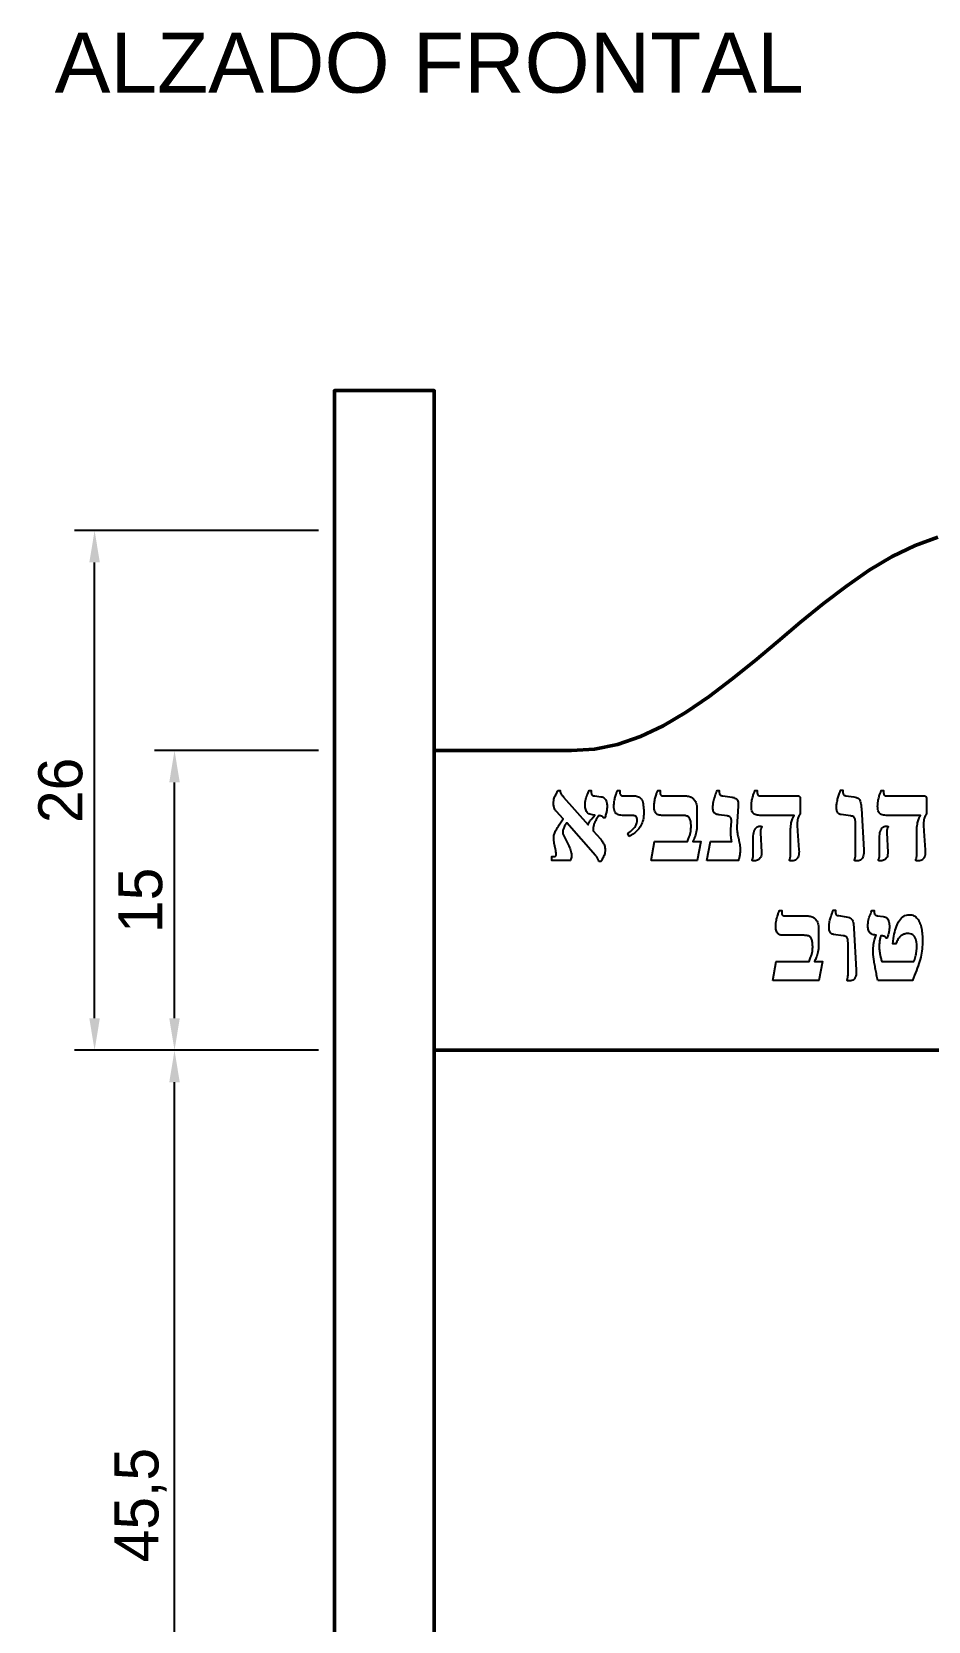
# Model space of a CAD drawing. Header units: centimetres. Extents: x -15 to 522, y -127 to 182.
# Drawn here: x -15.1 to 29.7, y 102.9 to 182.4 of the extents above; entities that cross this region are included whole.
import ezdxf
from ezdxf.enums import TextEntityAlignment as Align

# ---------------------------------------------------------------- set-up
doc = ezdxf.new("R2010")
doc.units = ezdxf.units.CM
doc.header["$LTSCALE"] = 10
doc.linetypes.add('DASHED2', pattern=[0.762, 0.635, -0.127])
for name, color, linetype, lineweight in [('CONTORNO', 7, 'CONTINUOUS', 50), ('COTAS', 4, 'CONTINUOUS', 18), ('LETRAS', 1, 'CONTINUOUS', 25), ('OCULTAS', 8, 'DASHED2', 18), ('TEXTO', 7, 'CONTINUOUS', 25)]:
    doc.layers.add(name, color=color, linetype=linetype, lineweight=lineweight)
doc.styles.add('ARIAL', font='arial.ttf')
doc.dimstyles.new('COTAS_CM', dxfattribs={"dimtxt": 2.2, "dimasz": 1.6, "dimexe": 1, "dimexo": 0.8, "dimgap": 0.6, "dimtad": 1, "dimdec": 1, "dimcen": 2.5, "dimazin": 3, "dimtfac": 1, "dimtmove": 0, "dimatfit": 3})

msp = doc.modelspace()

# ---------------------------------------------------------------- linework, layer by layer
at = {"layer": 'CONTORNO'}
for points in [[(5, 131.5), (5, 164.5), (0, 164.5), (0, 101)], [(30.208, 157.164), (29.062, 156.754), (27.917, 156.198), (26.771, 155.513), (25.625, 154.72), (24.479, 153.843), (23.333, 152.909), (22.188, 151.947), (21.042, 150.987), (19.896, 150.059), (18.75, 149.189), (17.604, 148.407), (16.458, 147.735), (15.312, 147.194), (14.167, 146.8), (13.021, 146.567), (11.875, 146.5), (10.729, 146.5), (9.583, 146.5), (8.438, 146.5), (7.292, 146.5), (6.146, 146.5), (5, 146.5)], [(60, 101), (60, 131.5), (5, 131.5), (5, 101)]]:
    msp.add_lwpolyline(points, dxfattribs=at)
at = {"layer": 'LETRAS'}
for points in [[(13.235, 140.936), (13.233, 140.952), (13.229, 140.97), (13.224, 140.989), (13.217, 141.01), (13.209, 141.032), (13.2, 141.056), (13.188, 141.081), (13.173, 141.109), (13.153, 141.139), (13.13, 141.17), (13.102, 141.204), (13.071, 141.24), (11.629, 142.87), (11.523, 142.706), (11.5, 142.665), (11.479, 142.625), (11.463, 142.584), (11.449, 142.544), (11.439, 142.505), (11.433, 142.466), (11.429, 142.427), (11.43, 142.39), (11.433, 142.354), (11.44, 142.32), (11.451, 142.287), (11.465, 142.255), (11.735, 141.721), (11.769, 141.647), (11.798, 141.576), (11.822, 141.509), (11.841, 141.445), (11.855, 141.385), (11.863, 141.328), (11.867, 141.274), (11.866, 141.219), (11.861, 141.164), (11.85, 141.109), (11.836, 141.055), (11.817, 141), (10.884, 141), (10.884, 141.193), (11.008, 141.193), (11.033, 141.196), (11.054, 141.202), (11.071, 141.213), (11.084, 141.229), (11.093, 141.248), (11.098, 141.273), (11.1, 141.302), (11.099, 141.339), (11.095, 141.383), (11.088, 141.434), (11.078, 141.492), (11.066, 141.557), (11.002, 141.862), (10.993, 141.917), (10.986, 141.97), (10.98, 142.021), (10.977, 142.069), (10.975, 142.115), (10.975, 142.158), (10.978, 142.2), (10.984, 142.244), (10.994, 142.288), (11.008, 142.332), (11.025, 142.378), (11.046, 142.425), (11.07, 142.473), (11.099, 142.526), (11.131, 142.583), (11.168, 142.643), (11.209, 142.708), (11.254, 142.776), (11.453, 143.075), (11.119, 143.451), (11.089, 143.484), (11.064, 143.518), (11.041, 143.553), (11.023, 143.589), (11.007, 143.625), (10.996, 143.662), (10.987, 143.698), (10.98, 143.735), (10.974, 143.77), (10.97, 143.805), (10.967, 143.839), (10.966, 143.873), (10.969, 143.934), (10.976, 143.995), (10.987, 144.054), (11.003, 144.111), (11.023, 144.167), (11.049, 144.222), (11.075, 144.274), (11.101, 144.324), (11.126, 144.372), (11.15, 144.417), (11.173, 144.46), (11.195, 144.5), (11.307, 144.5), (11.307, 144.459), (11.308, 144.43), (11.312, 144.403), (11.319, 144.377), (11.329, 144.352), (11.341, 144.329), (11.356, 144.307), (11.373, 144.285), (11.391, 144.262), (11.41, 144.239), (11.429, 144.215), (11.45, 144.191), (11.471, 144.166), (12.702, 142.771), (12.706, 142.79), (12.712, 142.81), (12.719, 142.831), (12.728, 142.851), (12.738, 142.872), (12.749, 142.894), (12.769, 142.927), (12.789, 142.959), (12.81, 142.99), (12.832, 143.021), (12.855, 143.052), (12.878, 143.081), (13.036, 143.263), (12.913, 143.281), (12.845, 143.293), (12.784, 143.312), (12.732, 143.336), (12.688, 143.367), (12.651, 143.403), (12.623, 143.445), (12.6, 143.491), (12.582, 143.539), (12.568, 143.59), (12.558, 143.643), (12.551, 143.698), (12.549, 143.755), (12.552, 143.838), (12.558, 143.918), (12.569, 143.995), (12.585, 144.069), (12.604, 144.141), (12.629, 144.21), (12.654, 144.274), (12.676, 144.332), (12.697, 144.383), (12.715, 144.429), (12.73, 144.468), (12.743, 144.5), (12.854, 144.5), (12.854, 144.412), (12.855, 144.386), (12.858, 144.361), (12.863, 144.339), (12.87, 144.318), (12.879, 144.3), (12.889, 144.283), (12.903, 144.268), (12.921, 144.256), (12.942, 144.245), (12.968, 144.236), (12.997, 144.229), (13.03, 144.224), (13.341, 144.183), (13.395, 144.172), (13.443, 144.155), (13.485, 144.131), (13.522, 144.101), (13.553, 144.065), (13.578, 144.022), (13.599, 143.975), (13.616, 143.924), (13.629, 143.87), (13.638, 143.814), (13.644, 143.754), (13.646, 143.691), (13.645, 143.644), (13.642, 143.597), (13.638, 143.549), (13.631, 143.501), (13.623, 143.452), (13.613, 143.404), (13.602, 143.355), (13.59, 143.307), (13.576, 143.26), (13.561, 143.213), (13.545, 143.168), (13.528, 143.122), (13.47, 143.122), (13.463, 143.137), (13.456, 143.151), (13.447, 143.163), (13.437, 143.174), (13.426, 143.184), (13.414, 143.193), (13.399, 143.2), (13.381, 143.208), (13.358, 143.215), (13.331, 143.221), (13.3, 143.228), (13.265, 143.234), (13.229, 143.24), (13.13, 143.087), (13.104, 143.043), (13.079, 143), (13.057, 142.958), (13.037, 142.918), (13.019, 142.879), (13.004, 142.841), (12.99, 142.804), (12.979, 142.768), (12.969, 142.732), (12.962, 142.698), (12.957, 142.663), (12.954, 142.63), (12.952, 142.606), (12.951, 142.582), (12.951, 142.558), (12.951, 142.533), (12.952, 142.508), (12.954, 142.483), (13.312, 142.079), (13.342, 142.043), (13.371, 142.005), (13.399, 141.965), (13.426, 141.924), (13.452, 141.88), (13.476, 141.835), (13.497, 141.788), (13.515, 141.739), (13.528, 141.687), (13.538, 141.632), (13.544, 141.575), (13.546, 141.516), (13.544, 141.458), (13.538, 141.402), (13.528, 141.348), (13.515, 141.296), (13.497, 141.245), (13.476, 141.196), (13.452, 141.149), (13.428, 141.104), (13.404, 141.059), (13.379, 141.017), (13.354, 140.975), (13.329, 140.936)], [(14.754, 142.196), (14.678, 142.348), (14.751, 142.399), (14.819, 142.451), (14.881, 142.503), (14.937, 142.556), (14.987, 142.609), (15.032, 142.662), (15.071, 142.716), (15.102, 142.771), (15.127, 142.825), (15.144, 142.881), (15.155, 142.937), (15.158, 142.993), (15.157, 143.036), (15.151, 143.075), (15.143, 143.11), (15.131, 143.141), (15.116, 143.167), (15.097, 143.19), (15.073, 143.209), (15.044, 143.224), (15.01, 143.236), (14.969, 143.244), (14.923, 143.25), (14.871, 143.251), (14.414, 143.251), (14.343, 143.254), (14.279, 143.262), (14.222, 143.276), (14.171, 143.296), (14.128, 143.32), (14.091, 143.351), (14.061, 143.389), (14.036, 143.435), (14.017, 143.49), (14.003, 143.554), (13.994, 143.627), (13.992, 143.709), (13.993, 143.772), (13.996, 143.834), (14.001, 143.895), (14.009, 143.953), (14.018, 144.011), (14.03, 144.066), (14.043, 144.12), (14.056, 144.17), (14.069, 144.219), (14.083, 144.264), (14.097, 144.307), (14.112, 144.348), (14.126, 144.384), (14.138, 144.417), (14.149, 144.444), (14.159, 144.467), (14.167, 144.486), (14.173, 144.5), (14.285, 144.5), (14.285, 144.394), (14.286, 144.372), (14.289, 144.35), (14.294, 144.329), (14.302, 144.31), (14.311, 144.291), (14.323, 144.274), (14.337, 144.259), (14.354, 144.247), (14.373, 144.237), (14.396, 144.23), (14.421, 144.226), (14.449, 144.224), (15, 144.224), (15.065, 144.222), (15.124, 144.214), (15.177, 144.202), (15.223, 144.184), (15.263, 144.161), (15.296, 144.134), (15.324, 144.104), (15.349, 144.077), (15.37, 144.052), (15.387, 144.029), (15.401, 144.009), (15.41, 143.99), (15.418, 143.973), (15.425, 143.952), (15.432, 143.929), (15.438, 143.903), (15.443, 143.873), (15.448, 143.84), (15.453, 143.806), (15.458, 143.77), (15.462, 143.733), (15.467, 143.696), (15.471, 143.657), (15.475, 143.618), (15.478, 143.578), (15.481, 143.54), (15.484, 143.503), (15.485, 143.467), (15.486, 143.432), (15.487, 143.398), (15.484, 143.299), (15.477, 143.205), (15.465, 143.116), (15.449, 143.032), (15.428, 142.953), (15.402, 142.879), (15.372, 142.81), (15.341, 142.745), (15.307, 142.685), (15.271, 142.629), (15.233, 142.577), (15.193, 142.53), (15.152, 142.487), (15.111, 142.446), (15.07, 142.409), (15.029, 142.375), (14.988, 142.344), (14.947, 142.316), (14.908, 142.291), (14.871, 142.268), (14.837, 142.247), (14.807, 142.228), (14.779, 142.211), (14.754, 142.196)], [(15.85, 141), (16.026, 141.944), (17.668, 141.944), (17.69, 141.995), (17.711, 142.044), (17.73, 142.09), (17.747, 142.134), (17.762, 142.175), (17.776, 142.214), (17.788, 142.251), (17.799, 142.288), (17.809, 142.324), (17.818, 142.361), (17.825, 142.397), (17.832, 142.433), (17.837, 142.47), (17.841, 142.509), (17.845, 142.55), (17.847, 142.592), (17.849, 142.637), (17.849, 142.683), (17.848, 142.756), (17.845, 142.823), (17.839, 142.885), (17.831, 142.941), (17.821, 142.99), (17.808, 143.034), (17.793, 143.073), (17.775, 143.108), (17.753, 143.138), (17.729, 143.165), (17.701, 143.187), (17.67, 143.204), (17.636, 143.219), (17.597, 143.23), (17.554, 143.24), (17.506, 143.246), (17.454, 143.25), (17.398, 143.251), (16.378, 143.251), (16.313, 143.254), (16.254, 143.264), (16.203, 143.28), (16.158, 143.302), (16.119, 143.331), (16.088, 143.366), (16.062, 143.406), (16.04, 143.453), (16.024, 143.504), (16.012, 143.561), (16.005, 143.623), (16.003, 143.691), (16.004, 143.757), (16.007, 143.821), (16.013, 143.883), (16.021, 143.944), (16.031, 144.003), (16.044, 144.06), (16.057, 144.116), (16.071, 144.168), (16.085, 144.217), (16.1, 144.264), (16.114, 144.307), (16.129, 144.348), (16.142, 144.384), (16.155, 144.417), (16.166, 144.444), (16.175, 144.467), (16.184, 144.486), (16.19, 144.5), (16.302, 144.5), (16.302, 144.371), (16.303, 144.347), (16.306, 144.325), (16.312, 144.305), (16.32, 144.288), (16.33, 144.272), (16.343, 144.26), (16.357, 144.249), (16.371, 144.24), (16.387, 144.233), (16.402, 144.228), (16.419, 144.225), (16.436, 144.224), (17.574, 144.224), (17.627, 144.223), (17.679, 144.217), (17.728, 144.208), (17.776, 144.194), (17.821, 144.178), (17.864, 144.157), (17.905, 144.133), (17.942, 144.104), (17.977, 144.072), (18.01, 144.036), (18.039, 143.996), (18.066, 143.952), (18.089, 143.904), (18.109, 143.851), (18.123, 143.794), (18.134, 143.733), (18.14, 143.667), (18.142, 143.597), (18.142, 142.759), (18.14, 142.665), (18.135, 142.577), (18.125, 142.493), (18.111, 142.414), (18.094, 142.339), (18.072, 142.269), (18.049, 142.204), (18.026, 142.143), (18.005, 142.087), (17.983, 142.035), (17.963, 141.987), (17.943, 141.944), (18.336, 141.944), (18.154, 141)], [(18.641, 141), (18.822, 141.944), (19.884, 141.944), (19.88, 141.968), (19.876, 141.993), (19.872, 142.019), (19.868, 142.046), (19.864, 142.073), (19.86, 142.102), (19.856, 142.132), (19.853, 142.164), (19.85, 142.197), (19.847, 142.231), (19.845, 142.267), (19.843, 142.304), (19.841, 142.343), (19.84, 142.383), (19.84, 142.424), (19.84, 142.466), (19.841, 142.509), (19.843, 142.554), (19.866, 142.941), (19.868, 142.987), (19.867, 143.028), (19.862, 143.065), (19.854, 143.097), (19.843, 143.124), (19.828, 143.146), (19.809, 143.164), (19.787, 143.18), (19.761, 143.194), (19.731, 143.206), (19.698, 143.215), (19.661, 143.222), (19.239, 143.281), (19.188, 143.29), (19.143, 143.302), (19.103, 143.316), (19.068, 143.334), (19.038, 143.354), (19.013, 143.377), (18.992, 143.405), (18.976, 143.439), (18.962, 143.479), (18.953, 143.526), (18.947, 143.579), (18.946, 143.638), (18.947, 143.714), (18.953, 143.789), (18.962, 143.864), (18.974, 143.938), (18.99, 144.011), (19.01, 144.084), (19.032, 144.156), (19.054, 144.226), (19.077, 144.296), (19.101, 144.365), (19.126, 144.433), (19.151, 144.5), (19.262, 144.5), (19.262, 144.412), (19.263, 144.382), (19.266, 144.356), (19.271, 144.333), (19.278, 144.313), (19.287, 144.296), (19.297, 144.283), (19.311, 144.272), (19.329, 144.261), (19.352, 144.251), (19.378, 144.241), (19.409, 144.233), (19.444, 144.224), (19.901, 144.16), (19.955, 144.15), (20.004, 144.137), (20.048, 144.119), (20.086, 144.097), (20.119, 144.072), (20.147, 144.043), (20.17, 144.007), (20.188, 143.964), (20.202, 143.912), (20.21, 143.853), (20.213, 143.785), (20.212, 143.709), (20.147, 142.671), (20.147, 142.607), (20.148, 142.543), (20.153, 142.48), (20.159, 142.418), (20.168, 142.357), (20.18, 142.296), (20.193, 142.235), (20.206, 142.174), (20.219, 142.112), (20.233, 142.049), (20.247, 141.987), (20.262, 141.923), (20.275, 141.859), (20.286, 141.793), (20.295, 141.726), (20.301, 141.658), (20.304, 141.587), (20.306, 141.516), (20.305, 141.466), (20.303, 141.417), (20.299, 141.369), (20.294, 141.323), (20.287, 141.278), (20.279, 141.235), (20.27, 141.192), (20.261, 141.151), (20.251, 141.111), (20.24, 141.073), (20.229, 141.036), (20.218, 141)], [(22.909, 140.977), (22.897, 140.977), (22.885, 140.977), (22.874, 140.977), (22.862, 140.978), (22.85, 140.979), (22.838, 140.979), (22.827, 140.981), (22.816, 140.982), (22.805, 140.983), (22.794, 140.985), (22.784, 140.986), (22.774, 140.988), (22.774, 141.035), (22.787, 141.057), (22.797, 141.079), (22.806, 141.101), (22.813, 141.124), (22.818, 141.147), (22.821, 141.17), (22.823, 141.197), (22.824, 141.231), (22.825, 141.273), (22.826, 141.321), (22.826, 141.377), (22.827, 141.44), (22.827, 142.401), (22.828, 142.496), (22.831, 142.584), (22.837, 142.666), (22.845, 142.741), (22.855, 142.81), (22.868, 142.873), (22.881, 142.93), (22.895, 142.982), (22.909, 143.028), (22.924, 143.07), (22.938, 143.106), (22.953, 143.137), (22.966, 143.163), (22.978, 143.186), (22.989, 143.205), (22.997, 143.22), (23.004, 143.232), (23.008, 143.24), (23.008, 143.251), (21.291, 143.251), (21.221, 143.254), (21.159, 143.262), (21.102, 143.275), (21.052, 143.294), (21.008, 143.318), (20.971, 143.348), (20.94, 143.385), (20.914, 143.431), (20.894, 143.486), (20.88, 143.551), (20.871, 143.625), (20.869, 143.709), (20.87, 143.772), (20.873, 143.835), (20.879, 143.895), (20.887, 143.955), (20.897, 144.013), (20.91, 144.069), (20.923, 144.123), (20.937, 144.175), (20.951, 144.223), (20.966, 144.268), (20.98, 144.311), (20.995, 144.351), (21.008, 144.386), (21.02, 144.418), (21.03, 144.445), (21.039, 144.468), (21.045, 144.486), (21.05, 144.5), (21.162, 144.5), (21.162, 144.436), (21.163, 144.397), (21.166, 144.362), (21.17, 144.332), (21.177, 144.307), (21.186, 144.285), (21.197, 144.268), (21.21, 144.255), (21.227, 144.244), (21.248, 144.235), (21.272, 144.229), (21.3, 144.226), (21.332, 144.224), (23.178, 144.224), (23.221, 144.221), (23.257, 144.209), (23.284, 144.191), (23.303, 144.165), (23.315, 144.131), (23.319, 144.09), (23.319, 143.31), (23.278, 143.257), (23.251, 143.225), (23.227, 143.186), (23.208, 143.141), (23.192, 143.089), (23.18, 143.031), (23.173, 142.967), (23.168, 142.897), (23.165, 142.821), (23.165, 142.74), (23.167, 142.654), (23.172, 142.563), (23.178, 142.466), (23.249, 141.522), (23.253, 141.434), (23.252, 141.354), (23.244, 141.281), (23.231, 141.217), (23.21, 141.16), (23.184, 141.111), (23.152, 141.07), (23.115, 141.036), (23.071, 141.01), (23.023, 140.992), (22.968, 140.98), (22.909, 140.977)], [(26.162, 140.977), (26.151, 140.977), (26.139, 140.977), (26.127, 140.977), (26.116, 140.978), (26.104, 140.979), (26.092, 140.979), (26.081, 140.981), (26.069, 140.982), (26.058, 140.983), (26.048, 140.985), (26.038, 140.986), (26.028, 140.988), (26.028, 141.035), (26.037, 141.05), (26.045, 141.066), (26.053, 141.084), (26.059, 141.103), (26.064, 141.124), (26.069, 141.147), (26.072, 141.174), (26.075, 141.21), (26.077, 141.255), (26.079, 141.308), (26.08, 141.37), (26.08, 141.44), (26.08, 142.8), (26.079, 142.879), (26.076, 142.948), (26.069, 143.008), (26.061, 143.058), (26.05, 143.098), (26.036, 143.128), (26.018, 143.152), (25.994, 143.173), (25.962, 143.191), (25.924, 143.206), (25.88, 143.219), (25.828, 143.228), (25.359, 143.292), (25.317, 143.302), (25.279, 143.316), (25.246, 143.334), (25.219, 143.356), (25.196, 143.382), (25.178, 143.412), (25.163, 143.446), (25.151, 143.483), (25.142, 143.522), (25.136, 143.564), (25.132, 143.608), (25.131, 143.656), (25.132, 143.713), (25.135, 143.77), (25.141, 143.827), (25.149, 143.885), (25.159, 143.943), (25.172, 144.002), (25.186, 144.059), (25.2, 144.114), (25.216, 144.167), (25.232, 144.218), (25.248, 144.266), (25.265, 144.312), (25.282, 144.355), (25.297, 144.394), (25.309, 144.428), (25.32, 144.458), (25.329, 144.484), (25.336, 144.506), (25.447, 144.506), (25.447, 144.436), (25.448, 144.406), (25.45, 144.378), (25.455, 144.353), (25.46, 144.331), (25.468, 144.312), (25.477, 144.295), (25.488, 144.28), (25.503, 144.267), (25.521, 144.257), (25.542, 144.248), (25.566, 144.241), (25.594, 144.236), (25.992, 144.172), (26.069, 144.157), (26.136, 144.137), (26.193, 144.112), (26.239, 144.082), (26.275, 144.046), (26.3, 144.005), (26.319, 143.957), (26.336, 143.901), (26.349, 143.837), (26.36, 143.765), (26.368, 143.685), (26.374, 143.597), (26.491, 141.522), (26.492, 141.434), (26.489, 141.354), (26.481, 141.281), (26.467, 141.217), (26.449, 141.16), (26.426, 141.111), (26.398, 141.07), (26.363, 141.036), (26.322, 141.01), (26.275, 140.992), (26.222, 140.98), (26.162, 140.977)], [(29.229, 140.977), (29.217, 140.977), (29.205, 140.977), (29.193, 140.977), (29.182, 140.978), (29.17, 140.979), (29.158, 140.979), (29.147, 140.981), (29.135, 140.982), (29.125, 140.983), (29.114, 140.985), (29.104, 140.986), (29.094, 140.988), (29.094, 141.035), (29.107, 141.057), (29.117, 141.079), (29.126, 141.101), (29.133, 141.124), (29.138, 141.147), (29.141, 141.17), (29.142, 141.197), (29.144, 141.231), (29.145, 141.273), (29.146, 141.321), (29.146, 141.377), (29.147, 141.44), (29.147, 142.401), (29.148, 142.496), (29.151, 142.584), (29.157, 142.666), (29.165, 142.741), (29.175, 142.81), (29.188, 142.873), (29.201, 142.93), (29.215, 142.982), (29.229, 143.028), (29.244, 143.07), (29.258, 143.106), (29.273, 143.137), (29.286, 143.163), (29.298, 143.186), (29.309, 143.205), (29.317, 143.22), (29.324, 143.232), (29.328, 143.24), (29.328, 143.251), (27.611, 143.251), (27.541, 143.254), (27.479, 143.262), (27.422, 143.275), (27.372, 143.294), (27.328, 143.318), (27.291, 143.348), (27.26, 143.385), (27.234, 143.431), (27.214, 143.486), (27.2, 143.551), (27.191, 143.625), (27.188, 143.709), (27.19, 143.772), (27.193, 143.835), (27.199, 143.895), (27.207, 143.955), (27.217, 144.013), (27.229, 144.069), (27.243, 144.123), (27.257, 144.175), (27.271, 144.223), (27.286, 144.268), (27.3, 144.311), (27.314, 144.351), (27.328, 144.386), (27.34, 144.418), (27.35, 144.445), (27.359, 144.468), (27.365, 144.486), (27.37, 144.5), (27.482, 144.5), (27.482, 144.436), (27.483, 144.397), (27.485, 144.362), (27.49, 144.332), (27.497, 144.307), (27.506, 144.285), (27.517, 144.268), (27.53, 144.255), (27.547, 144.244), (27.568, 144.235), (27.592, 144.229), (27.62, 144.226), (27.652, 144.224), (29.498, 144.224), (29.541, 144.221), (29.576, 144.209), (29.604, 144.191), (29.623, 144.165), (29.635, 144.131), (29.639, 144.09), (29.639, 143.31), (29.598, 143.257), (29.571, 143.225), (29.547, 143.186), (29.528, 143.141), (29.512, 143.089), (29.5, 143.031), (29.492, 142.967), (29.488, 142.897), (29.485, 142.821), (29.485, 142.74), (29.487, 142.654), (29.492, 142.563), (29.498, 142.466), (29.569, 141.522), (29.573, 141.434), (29.572, 141.354), (29.564, 141.281), (29.55, 141.217), (29.53, 141.16), (29.504, 141.111), (29.472, 141.07), (29.434, 141.036), (29.391, 141.01), (29.343, 140.992), (29.288, 140.98), (29.229, 140.977)], [(21.033, 140.977), (21.013, 140.977), (20.992, 140.979), (20.971, 140.981), (20.949, 140.984), (20.927, 140.989), (20.904, 140.994), (20.904, 141.035), (20.911, 141.046), (20.919, 141.057), (20.926, 141.07), (20.932, 141.083), (20.939, 141.098), (20.945, 141.114), (20.95, 141.133), (20.954, 141.155), (20.958, 141.181), (20.96, 141.211), (20.962, 141.244), (20.962, 141.281), (20.962, 142.12), (20.965, 142.219), (20.972, 142.308), (20.985, 142.388), (21.003, 142.458), (21.025, 142.52), (21.053, 142.571), (21.085, 142.614), (21.121, 142.649), (21.159, 142.677), (21.202, 142.696), (21.247, 142.708), (21.296, 142.712), (21.304, 142.712), (21.311, 142.712), (21.318, 142.711), (21.325, 142.711), (21.331, 142.71), (21.338, 142.709), (21.344, 142.708), (21.351, 142.706), (21.36, 142.704), (21.369, 142.701), (21.379, 142.698), (21.39, 142.694), (21.39, 142.659), (21.379, 142.646), (21.369, 142.632), (21.36, 142.615), (21.351, 142.597), (21.344, 142.576), (21.338, 142.554), (21.332, 142.529), (21.328, 142.503), (21.326, 142.476), (21.324, 142.447), (21.324, 142.416), (21.326, 142.384), (21.373, 141.416), (21.373, 141.343), (21.368, 141.277), (21.356, 141.218), (21.338, 141.166), (21.313, 141.121), (21.282, 141.082), (21.246, 141.05), (21.209, 141.023), (21.168, 141.003), (21.125, 140.988), (21.08, 140.979), (21.033, 140.977)], [(27.353, 140.977), (27.333, 140.977), (27.312, 140.979), (27.291, 140.981), (27.269, 140.984), (27.247, 140.989), (27.224, 140.994), (27.224, 141.035), (27.231, 141.046), (27.239, 141.057), (27.246, 141.07), (27.252, 141.083), (27.259, 141.098), (27.265, 141.114), (27.27, 141.133), (27.274, 141.155), (27.278, 141.181), (27.28, 141.211), (27.282, 141.244), (27.282, 141.281), (27.282, 142.12), (27.285, 142.219), (27.292, 142.308), (27.305, 142.388), (27.323, 142.458), (27.345, 142.52), (27.373, 142.571), (27.405, 142.614), (27.441, 142.649), (27.479, 142.677), (27.522, 142.696), (27.567, 142.708), (27.616, 142.712), (27.624, 142.712), (27.631, 142.712), (27.638, 142.711), (27.645, 142.711), (27.651, 142.71), (27.657, 142.709), (27.664, 142.708), (27.671, 142.706), (27.679, 142.704), (27.689, 142.701), (27.699, 142.698), (27.71, 142.694), (27.71, 142.659), (27.699, 142.646), (27.689, 142.632), (27.679, 142.615), (27.671, 142.597), (27.664, 142.576), (27.657, 142.554), (27.652, 142.529), (27.648, 142.503), (27.646, 142.476), (27.644, 142.447), (27.644, 142.416), (27.646, 142.384), (27.693, 141.416), (27.693, 141.343), (27.688, 141.277), (27.676, 141.218), (27.657, 141.166), (27.633, 141.121), (27.602, 141.082), (27.566, 141.05), (27.528, 141.023), (27.488, 141.003), (27.445, 140.988), (27.4, 140.979), (27.353, 140.977)], [(21.938, 135), (22.114, 135.944), (23.756, 135.944), (23.778, 135.995), (23.799, 136.044), (23.818, 136.09), (23.835, 136.134), (23.851, 136.175), (23.864, 136.214), (23.876, 136.251), (23.887, 136.288), (23.897, 136.324), (23.906, 136.361), (23.914, 136.397), (23.92, 136.433), (23.925, 136.47), (23.93, 136.509), (23.933, 136.55), (23.936, 136.592), (23.937, 136.637), (23.938, 136.683), (23.936, 136.756), (23.933, 136.823), (23.927, 136.885), (23.919, 136.941), (23.909, 136.99), (23.897, 137.034), (23.881, 137.073), (23.863, 137.108), (23.842, 137.138), (23.817, 137.165), (23.789, 137.187), (23.759, 137.204), (23.724, 137.219), (23.686, 137.23), (23.642, 137.24), (23.595, 137.246), (23.543, 137.25), (23.486, 137.251), (22.466, 137.251), (22.401, 137.254), (22.343, 137.264), (22.291, 137.28), (22.246, 137.302), (22.208, 137.331), (22.176, 137.366), (22.15, 137.406), (22.129, 137.453), (22.112, 137.504), (22.1, 137.561), (22.093, 137.623), (22.091, 137.691), (22.092, 137.757), (22.095, 137.821), (22.101, 137.883), (22.109, 137.944), (22.119, 138.003), (22.132, 138.06), (22.146, 138.116), (22.16, 138.168), (22.174, 138.217), (22.188, 138.264), (22.202, 138.307), (22.217, 138.348), (22.231, 138.384), (22.243, 138.417), (22.254, 138.444), (22.264, 138.467), (22.272, 138.486), (22.278, 138.5), (22.39, 138.5), (22.39, 138.371), (22.391, 138.347), (22.394, 138.325), (22.4, 138.305), (22.408, 138.288), (22.418, 138.272), (22.431, 138.26), (22.445, 138.249), (22.46, 138.24), (22.475, 138.233), (22.491, 138.228), (22.507, 138.225), (22.525, 138.224), (23.662, 138.224), (23.716, 138.223), (23.767, 138.217), (23.817, 138.208), (23.864, 138.194), (23.909, 138.178), (23.952, 138.157), (23.993, 138.133), (24.031, 138.104), (24.066, 138.072), (24.098, 138.036), (24.128, 137.996), (24.155, 137.952), (24.178, 137.904), (24.197, 137.851), (24.212, 137.794), (24.222, 137.733), (24.229, 137.667), (24.231, 137.597), (24.231, 136.759), (24.229, 136.665), (24.223, 136.577), (24.213, 136.493), (24.199, 136.414), (24.182, 136.339), (24.16, 136.269), (24.137, 136.204), (24.115, 136.143), (24.093, 136.087), (24.072, 136.035), (24.051, 135.987), (24.031, 135.944), (24.424, 135.944), (24.242, 135)], [(25.79, 134.977), (25.778, 134.977), (25.767, 134.977), (25.755, 134.977), (25.743, 134.978), (25.732, 134.979), (25.72, 134.979), (25.708, 134.981), (25.697, 134.982), (25.686, 134.983), (25.676, 134.985), (25.665, 134.986), (25.655, 134.988), (25.655, 135.035), (25.665, 135.05), (25.673, 135.066), (25.68, 135.084), (25.687, 135.103), (25.692, 135.124), (25.696, 135.147), (25.7, 135.174), (25.703, 135.21), (25.705, 135.255), (25.707, 135.308), (25.708, 135.37), (25.708, 135.44), (25.708, 136.8), (25.707, 136.879), (25.703, 136.948), (25.697, 137.008), (25.689, 137.058), (25.678, 137.098), (25.664, 137.128), (25.646, 137.152), (25.621, 137.173), (25.59, 137.191), (25.552, 137.206), (25.507, 137.219), (25.456, 137.228), (24.987, 137.292), (24.945, 137.302), (24.907, 137.316), (24.874, 137.334), (24.846, 137.356), (24.823, 137.382), (24.805, 137.412), (24.791, 137.446), (24.779, 137.483), (24.77, 137.522), (24.764, 137.564), (24.76, 137.608), (24.758, 137.656), (24.76, 137.713), (24.763, 137.77), (24.769, 137.827), (24.777, 137.885), (24.787, 137.943), (24.799, 138.002), (24.813, 138.059), (24.828, 138.114), (24.843, 138.167), (24.859, 138.218), (24.876, 138.266), (24.893, 138.312), (24.91, 138.355), (24.924, 138.394), (24.937, 138.428), (24.948, 138.458), (24.957, 138.484), (24.964, 138.506), (25.075, 138.506), (25.075, 138.436), (25.076, 138.406), (25.078, 138.378), (25.082, 138.353), (25.088, 138.331), (25.095, 138.312), (25.104, 138.295), (25.116, 138.28), (25.13, 138.267), (25.148, 138.257), (25.169, 138.248), (25.194, 138.241), (25.222, 138.236), (25.62, 138.172), (25.697, 138.157), (25.764, 138.137), (25.82, 138.112), (25.866, 138.082), (25.902, 138.046), (25.928, 138.005), (25.947, 137.957), (25.963, 137.901), (25.977, 137.837), (25.988, 137.765), (25.996, 137.685), (26.001, 137.597), (26.119, 135.522), (26.12, 135.434), (26.117, 135.354), (26.108, 135.281), (26.095, 135.217), (26.077, 135.16), (26.054, 135.111), (26.026, 135.07), (25.991, 135.036), (25.95, 135.01), (25.903, 134.992), (25.85, 134.98), (25.79, 134.977)], [(27.191, 135), (27.178, 135.065), (27.164, 135.131), (27.15, 135.199), (27.137, 135.267), (27.123, 135.337), (27.109, 135.407), (27.096, 135.478), (27.083, 135.549), (27.07, 135.619), (27.057, 135.688), (27.045, 135.756), (27.033, 135.824), (27.022, 135.89), (27.011, 135.955), (27.002, 136.019), (26.993, 136.08), (26.985, 136.14), (26.977, 136.199), (26.971, 136.255), (26.966, 136.306), (26.962, 136.354), (26.959, 136.397), (26.957, 136.436), (26.957, 136.472), (26.959, 136.553), (26.964, 136.635), (26.973, 136.716), (26.986, 136.797), (27.002, 136.878), (27.021, 136.958), (27.037, 137.019), (27.052, 137.075), (27.067, 137.128), (27.081, 137.177), (27.095, 137.222), (27.109, 137.263), (27.051, 137.269), (26.984, 137.281), (26.926, 137.298), (26.875, 137.321), (26.832, 137.348), (26.797, 137.381), (26.769, 137.418), (26.748, 137.46), (26.73, 137.505), (26.716, 137.552), (26.707, 137.603), (26.701, 137.657), (26.699, 137.714), (26.701, 137.797), (26.707, 137.877), (26.717, 137.953), (26.731, 138.027), (26.75, 138.098), (26.772, 138.166), (26.796, 138.23), (26.819, 138.292), (26.842, 138.349), (26.863, 138.403), (26.884, 138.453), (26.904, 138.5), (27.015, 138.5), (27.015, 138.412), (27.016, 138.389), (27.019, 138.368), (27.024, 138.348), (27.03, 138.329), (27.038, 138.311), (27.048, 138.295), (27.06, 138.28), (27.077, 138.267), (27.097, 138.255), (27.121, 138.245), (27.148, 138.237), (27.18, 138.23), (27.467, 138.189), (27.526, 138.178), (27.578, 138.16), (27.623, 138.135), (27.661, 138.103), (27.692, 138.065), (27.716, 138.019), (27.735, 137.969), (27.75, 137.918), (27.762, 137.864), (27.771, 137.808), (27.776, 137.751), (27.778, 137.691), (27.777, 137.653), (27.775, 137.613), (27.772, 137.572), (27.767, 137.528), (27.761, 137.483), (27.754, 137.436), (27.745, 137.387), (27.733, 137.337), (27.719, 137.284), (27.702, 137.23), (27.683, 137.174), (27.66, 137.116), (27.608, 137.116), (27.601, 137.131), (27.594, 137.145), (27.585, 137.157), (27.575, 137.169), (27.564, 137.178), (27.552, 137.187), (27.537, 137.194), (27.518, 137.201), (27.494, 137.207), (27.466, 137.213), (27.433, 137.218), (27.397, 137.222), (27.35, 137.228), (27.34, 137.201), (27.331, 137.171), (27.322, 137.138), (27.313, 137.103), (27.305, 137.064), (27.297, 137.023), (27.288, 136.971), (27.281, 136.916), (27.275, 136.86), (27.271, 136.801), (27.268, 136.74), (27.268, 136.677), (27.268, 136.636), (27.27, 136.595), (27.272, 136.554), (27.275, 136.514), (27.28, 136.474), (27.285, 136.433), (27.291, 136.393), (27.298, 136.353), (27.305, 136.313), (27.313, 136.273), (27.321, 136.233), (27.329, 136.193), (27.338, 136.153), (27.348, 136.111), (27.358, 136.069), (27.368, 136.026), (27.379, 135.983), (27.391, 135.938), (28.997, 135.938), (29.02, 136.001), (29.041, 136.063), (29.06, 136.126), (29.078, 136.188), (29.094, 136.251), (29.108, 136.313), (29.121, 136.376), (29.131, 136.441), (29.139, 136.507), (29.145, 136.574), (29.148, 136.642), (29.149, 136.712), (29.146, 136.815), (29.137, 136.908), (29.122, 136.992), (29.1, 137.066), (29.072, 137.131), (29.038, 137.187), (28.997, 137.233), (28.948, 137.271), (28.89, 137.301), (28.824, 137.322), (28.751, 137.335), (28.669, 137.339), (28.645, 137.338), (28.619, 137.336), (28.593, 137.331), (28.565, 137.325), (28.535, 137.317), (28.505, 137.307), (28.473, 137.295), (28.442, 137.28), (28.411, 137.262), (28.38, 137.242), (28.348, 137.219), (28.317, 137.193), (28.286, 137.163), (28.257, 137.129), (28.229, 137.09), (28.202, 137.047), (28.177, 136.999), (28.153, 136.946), (28.1, 136.829), (27.948, 136.829), (27.983, 137.099), (28.002, 137.205), (28.023, 137.308), (28.046, 137.407), (28.071, 137.504), (28.099, 137.598), (28.129, 137.688), (28.162, 137.774), (28.199, 137.854), (28.239, 137.929), (28.283, 137.998), (28.331, 138.061), (28.381, 138.119), (28.436, 138.169), (28.495, 138.21), (28.557, 138.242), (28.624, 138.265), (28.694, 138.279), (28.768, 138.283), (28.833, 138.28), (28.893, 138.27), (28.95, 138.255), (29.003, 138.232), (29.052, 138.204), (29.097, 138.169), (29.138, 138.129), (29.177, 138.084), (29.213, 138.036), (29.245, 137.984), (29.275, 137.927), (29.302, 137.867), (29.326, 137.803), (29.348, 137.737), (29.366, 137.669), (29.383, 137.598), (29.396, 137.526), (29.407, 137.451), (29.416, 137.374), (29.424, 137.298), (29.429, 137.22), (29.434, 137.143), (29.436, 137.065), (29.437, 136.987), (29.435, 136.882), (29.431, 136.777), (29.424, 136.673), (29.413, 136.569), (29.4, 136.466), (29.384, 136.363), (29.365, 136.26), (29.342, 136.156), (29.315, 136.05), (29.285, 135.944), (29.251, 135.836), (29.214, 135.727), (29.173, 135.616), (29.13, 135.5), (29.084, 135.381), (29.034, 135.258), (28.982, 135.131), (28.927, 135)]]:
    msp.add_lwpolyline(points, close=True, dxfattribs=at)
at = {"layer": 'OCULTAS'}
for points in [[(5, 146.5), (5, 131.5)], [(5, 131.5), (60, 131.5)], [(5, 101), (5, 131.5)]]:
    msp.add_lwpolyline(points, dxfattribs=at)

# ---------------------------------------------------------------- texts
at = {"layer": 'TEXTO', "style": 'ARIAL'}
msp.add_text('ALZADO FRONTAL', height=3, dxfattribs=at).set_placement((-14, 178.5), align=Align.BOTTOM_LEFT)

# ---------------------------------------------------------------- dimensions: what is measured, and where the dimension line sits
at = {"layer": 'COTAS'}
for base, p1, p2 in [((-12, 131.5), (0, 131.5), (0, 157.5)), ((-8, 131.5), (0, 131.5), (0, 146.5)), ((-8, 86), (0, 86), (0, 131.5))]:
    msp.add_linear_dim(base=base, p1=p1, p2=p2, angle=90, dimstyle='COTAS_CM', dxfattribs=at).render()

doc.saveas('drawing.dxf')
